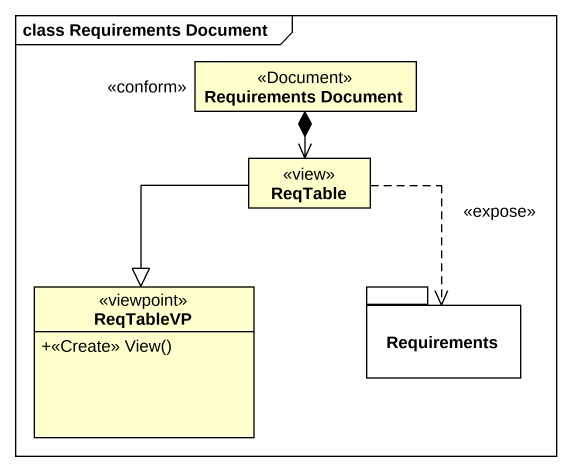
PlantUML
@startuml
mainframe class Requirements Document
hide circle
hide empty members
skinparam classAttributeIconSize 0
class "Requirements Document" as Requirements_Document <<Document>>
class ReqTable <<view>>
class ReqTableVP <<viewpoint>> {
  +<<Create>> View()
}
package Requirements {
}
Requirements_Document *--> ReqTable
ReqTable --|> ReqTableVP : <<conform>>
ReqTable ..> Requirements : <<expose>>
@enduml
